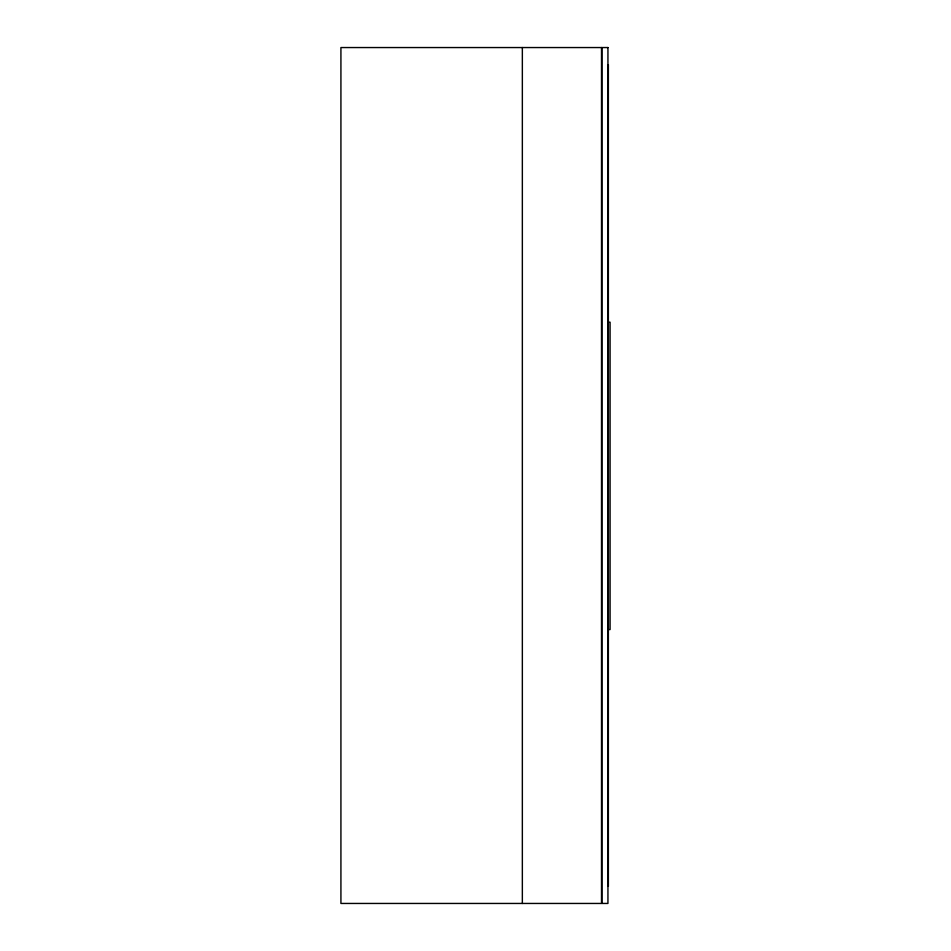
<?xml version="1.0" encoding="UTF-8"?>
<svg xmlns="http://www.w3.org/2000/svg" width="951" height="951" viewBox="0 0 951 951"><rect width="100%" height="100%" fill="white"/><g stroke="black" fill="none" stroke-linecap="round" stroke-linejoin="round"><path stroke-width="1.43" d="M607.677 322.199L610.078 322.199L610.078 629.562L607.677 629.562M608.367 64.668L608.367 886.332M522.349 47.55L522.349 903.45M601.519 47.55L340.922 47.55L340.922 903.45L601.519 903.45L601.519 47.55M607.939 47.55L601.947 47.55L601.947 903.45L607.939 903.45L607.939 47.55"/></g></svg>
